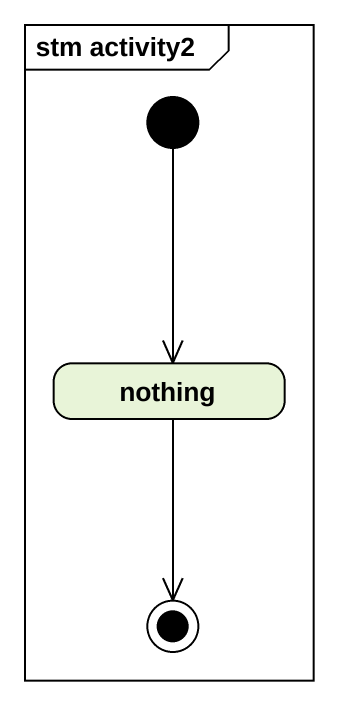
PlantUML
@startuml
mainframe stm activity2
hide empty description
state nothing
[*] --> nothing
nothing --> [*]
@enduml
